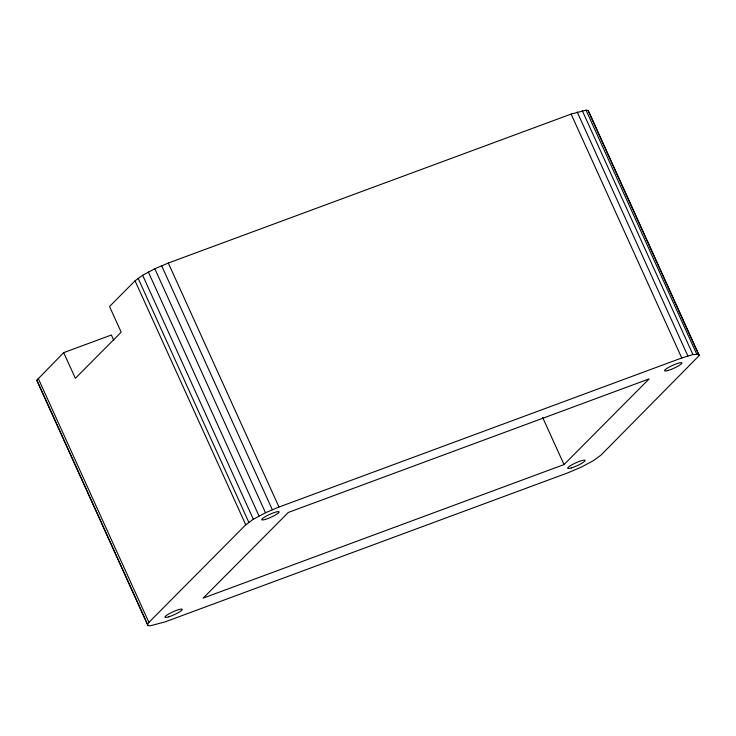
<?xml version="1.0" encoding="UTF-8"?>
<svg xmlns="http://www.w3.org/2000/svg" width="736" height="736" viewBox="0 0 736 736"><rect width="100%" height="100%" fill="white"/><g stroke="black" fill="none" stroke-linecap="round" stroke-linejoin="round"><path stroke-width="1.1" d="M63.692 352.627L75.348 378.313L121.192 332.175L109.535 306.489L135.047 280.812L142.646 275.264L154.818 268.76L168.305 263.046L571.108 114.08L586.031 110.161L588.165 110.51L699.2 355.58L600.999 455.106L593.4 460.653L581.228 467.158L567.75 472.871L164.974 621.92L150.061 625.839L147.918 625.49L36.8 380.236L63.692 352.627L111.366 335L113.694 340.142M147.918 625.49L147.531 624.321L148.911 622.389L245.741 524.805L253.34 519.257L265.512 512.753L278.99 507.04L681.757 357.972L692.935 354.577L698.814 354.402M564.015 464.572L649.134 378.902L288.356 512.422L203.164 598.12L564.015 464.572L542.634 417.45M699.2 355.58L588.165 110.51M586.031 110.161L696.67 354.062M582.286 110.676L692.935 354.577M577.199 112.01L687.838 355.911M571.108 114.08L681.757 357.972M168.305 263.046L278.99 507.04M161.626 265.696L272.32 509.689M154.818 268.76L265.512 512.753M148.35 272.026L259.035 516.019M142.646 275.264L253.34 519.257M138.11 278.263L248.805 522.256M135.047 280.812L245.741 524.805M38.18 378.304L148.911 622.389M36.8 380.236L147.531 624.321M168.682 616.842A9.531 1.573 -24.4 0 0 182.252 609.592A9.531 1.573 -24.4 0 0 169.786 613.382A9.531 1.573 -24.4 0 0 168.682 616.842M265.54 519.349A9.531 1.573 -24.4 0 0 279.119 512.1A9.531 1.573 -24.4 0 0 266.653 515.89A9.531 1.573 -24.4 0 0 265.54 519.349M571.486 467.884A9.531 1.573 -24.4 0 0 585.065 460.626A9.531 1.573 -24.4 0 0 572.599 464.416A9.531 1.573 -24.4 0 0 571.486 467.884M668.352 370.383A9.531 1.573 -24.4 0 0 681.922 363.133A9.531 1.573 -24.4 0 0 669.456 366.924A9.531 1.573 -24.4 0 0 668.352 370.383"/></g></svg>
